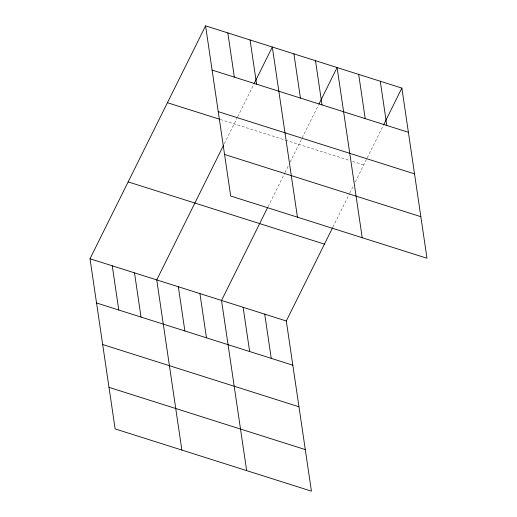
<?xml version="1.0" encoding="UTF-8"?>
<svg xmlns="http://www.w3.org/2000/svg" width="517" height="517" viewBox="0 0 517 517"><rect width="100%" height="100%" fill="white"/><g stroke="black" fill="none" stroke-linecap="round" stroke-linejoin="round"><path stroke-width="0.39" stroke-dasharray="2.58 1.94" d="M224.352 143.661L237.355 117.462M237.704 116.752L253.24 85.441M268.084 206.626L284.57 173.395M284.919 172.684L288.777 164.91M290.179 162.079L318.724 104.557M332.858 227.163L349.35 193.933M349.699 193.229L353.557 185.448M355.308 181.913L366.908 158.545M367.264 157.827L382.8 126.516M220.365 119.492L284.802 139.92M285.552 140.159L349.582 160.457M352.562 161.407L363.729 164.949"/><path stroke-width="0.78" d="M332.509 227.868L286.302 320.986L311.428 491.15L115.136 428.91L90.01 258.752L205.572 25.85L401.864 88.09L426.99 258.248L230.698 196.014L205.572 25.85M223.648 145.077L156.748 279.91L181.874 450.074M253.95 84.019L272.31 47.008L297.437 217.172M267.728 207.33L221.528 300.448L246.654 470.612M319.079 103.846L337.09 67.553L362.217 237.71M383.504 125.095L401.864 88.09M212.099 70.073L408.398 132.307M218.239 111.633L414.531 173.874M167.43 102.709L219.596 119.246M224.559 154.454L420.857 216.688M128.145 181.894L324.437 244.134M90.01 258.752L286.302 320.986M96.537 302.968L292.835 365.209M102.676 344.529L298.968 406.769M108.997 387.349L305.295 449.59M380.273 81.24L386.8 125.463M358.682 74.396L365.209 118.619M315.493 60.702L322.026 104.925M293.902 53.858L300.435 98.081M250.06 39.958L256.594 84.181M227.816 32.901L234.343 77.123M264.71 314.142L271.244 358.365M243.119 307.298L249.646 351.515M199.93 293.604L206.464 337.821M178.339 286.754L184.873 330.977M134.504 272.86L141.031 317.076M112.254 265.803L118.787 310.026"/></g></svg>
